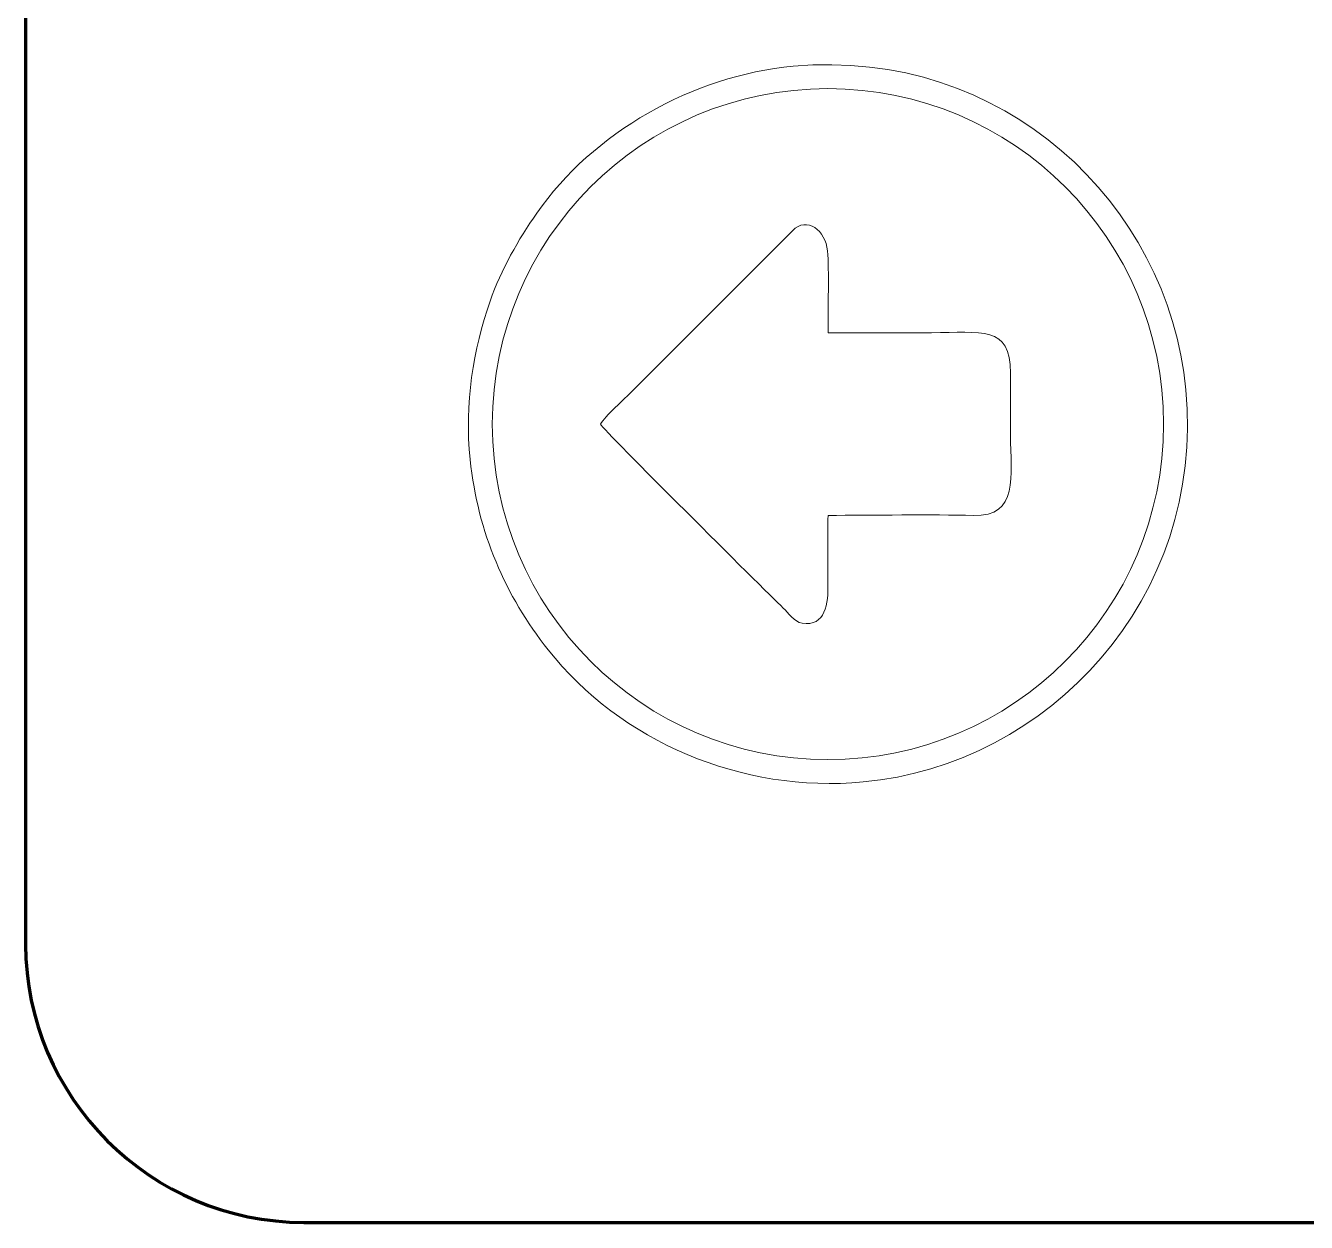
# Model space of a CAD drawing. Header units: millimetres. Extents: x -35 to 35, y -40.2 to 39.8.
# Drawn here: x -35 to -8.29, y -40.19 to -15.22 of the extents above; entities that cross this region are included whole.
import ezdxf

# ---------------------------------------------------------------- set-up
doc = ezdxf.new("R2010")
doc.units = ezdxf.units.MM
doc.header["$MEASUREMENT"] = 0
doc.layers.add('layer 1', color=7, linetype='Continuous')

msp = doc.modelspace()

# ---------------------------------------------------------------- linework, layer by layer
at = {"layer": 'layer 1', "color": 142, "lineweight": 20}
msp.add_ellipse((-18.2651, -23.5323), major_axis=(7.0001, 0), ratio=0.9999857, dxfattribs=at)
at = {"layer": 'layer 1', "color": 253, "lineweight": 70}
msp.add_open_spline([(-29.2, 39.8101), (-29.2, 39.8101), (29.1999, 39.8101), (29.1999, 39.8101), (29.1999, 39.8101), (32.39, 39.8101), (35, 37.2001), (35, 34.0102), (35, 34.0102), (35, 34.0102), (35, -34.39), (35, -34.39), (35, -34.39), (35, -37.5799), (32.39, -40.1899), (29.1999, -40.1899), (29.1999, -40.1899), (29.1999, -40.1899), (-29.2, -40.1899), (-29.2, -40.1899), (-29.2, -40.1899), (-32.3901, -40.1899), (-35, -37.5799), (-35, -34.39), (-35, -34.39), (-35, -34.39), (-35, 34.0102), (-35, 34.0102), (-35, 34.0102), (-35, 37.2001), (-32.3901, 39.8101), (-29.2, 39.8101)], degree=3, knots=[0, 0, 0, 0, 0.1111111, 0.1111111, 0.1111111, 0.1111111, 0.2222222, 0.2222222, 0.2222222, 0.2222222, 0.3333333, 0.3333333, 0.3333333, 0.3333333, 0.4444444, 0.4444444, 0.4444444, 0.4444444, 0.5555556, 0.5555556, 0.5555556, 0.5555556, 0.6666667, 0.6666667, 0.6666667, 0.6666667, 0.7777778, 0.7777778, 0.7777778, 0.7777778, 1, 1, 1, 1], dxfattribs=at)
at = {"layer": 'layer 1', "color": 251, "lineweight": 9}
for points, knots in [([(-25.7268, -24.2735), (-25.5644, -25.8098), (-24.9953, -27.1068), (-24.1005, -28.2423), (-24.1005, -28.2423), (-22.5908, -30.1579), (-20.0627, -31.2354), (-17.5301, -31.0003), (-17.5301, -31.0003), (-13.6721, -30.6423), (-10.3887, -27.1774), (-10.8002, -22.8142), (-10.8002, -22.8142), (-11.1677, -18.9173), (-14.6132, -15.6656), (-18.9903, -16.0657), (-18.9903, -16.0657), (-21.0847, -16.2572), (-23.1753, -17.4543), (-24.3378, -19.1306), (-24.3378, -19.1306), (-24.7234, -19.6866), (-25.0817, -20.3057), (-25.3119, -20.9642), (-25.3119, -20.9642), (-25.6652, -21.9752), (-25.8506, -23.1025), (-25.7268, -24.2735)], [0, 0, 0, 0, 0.125, 0.125, 0.125, 0.125, 0.25, 0.25, 0.25, 0.25, 0.375, 0.375, 0.375, 0.375, 0.5, 0.5, 0.5, 0.5, 0.625, 0.625, 0.625, 0.625, 0.75, 0.75, 0.75, 0.75, 1, 1, 1, 1]), ([(-23.011, -23.5314), (-22.9198, -23.3744), (-22.4995, -22.9962), (-22.3417, -22.8388), (-22.3417, -22.8388), (-22.1136, -22.6112), (-21.9104, -22.4046), (-21.681, -22.1771), (-21.681, -22.1771), (-21.681, -22.1771), (-19.0067, -19.4978), (-19.0067, -19.4978), (-19.0067, -19.4978), (-18.7019, -19.1859), (-18.3121, -19.4946), (-18.2742, -19.918), (-18.2742, -19.918), (-18.2378, -20.3267), (-18.2661, -21.1315), (-18.2629, -21.6268), (-18.2629, -21.6268), (-18.2629, -21.6268), (-16.104, -21.6254), (-16.104, -21.6254), (-16.104, -21.6254), (-15.0677, -21.6263), (-14.4538, -21.4571), (-14.4544, -22.4666), (-14.4544, -22.4666), (-14.4544, -22.4666), (-14.4544, -23.7572), (-14.4544, -23.7572), (-14.4544, -23.7572), (-14.4611, -24.6185), (-14.2739, -25.469), (-15.2335, -25.4391), (-15.2335, -25.4391), (-16.0775, -25.4128), (-17.3534, -25.4375), (-18.2629, -25.4365), (-18.2629, -25.4365), (-18.2733, -25.902), (-18.2681, -26.3882), (-18.264, -26.8548), (-18.264, -26.8548), (-18.2602, -27.2793), (-18.3103, -27.7613), (-18.805, -27.6867), (-18.805, -27.6867), (-18.9641, -27.6627), (-19.0975, -27.4674), (-19.1978, -27.3698), (-19.1978, -27.3698), (-19.6478, -26.9317), (-22.9178, -23.6882), (-23.011, -23.5314)], [0, 0, 0, 0, 0.0666667, 0.0666667, 0.0666667, 0.0666667, 0.1333333, 0.1333333, 0.1333333, 0.1333333, 0.2, 0.2, 0.2, 0.2, 0.2666667, 0.2666667, 0.2666667, 0.2666667, 0.3333333, 0.3333333, 0.3333333, 0.3333333, 0.4, 0.4, 0.4, 0.4, 0.4666667, 0.4666667, 0.4666667, 0.4666667, 0.5333333, 0.5333333, 0.5333333, 0.5333333, 0.6, 0.6, 0.6, 0.6, 0.6666667, 0.6666667, 0.6666667, 0.6666667, 0.7333333, 0.7333333, 0.7333333, 0.7333333, 0.8, 0.8, 0.8, 0.8, 0.8666667, 0.8666667, 0.8666667, 0.8666667, 1, 1, 1, 1])]:
    msp.add_open_spline(points, degree=3, knots=knots, dxfattribs=at)
at = {"layer": 'layer 1', "color": 142, "lineweight": 9}
msp.add_open_spline([(-23.011, -23.5314), (-22.9178, -23.6882), (-19.6478, -26.9317), (-19.1978, -27.3698), (-19.1978, -27.3698), (-19.0975, -27.4674), (-18.9641, -27.6627), (-18.805, -27.6867), (-18.805, -27.6867), (-18.3103, -27.7613), (-18.2602, -27.2793), (-18.264, -26.8548), (-18.264, -26.8548), (-18.2681, -26.3882), (-18.2733, -25.902), (-18.2629, -25.4365), (-18.2629, -25.4365), (-17.3534, -25.4375), (-16.0775, -25.4128), (-15.2335, -25.4391), (-15.2335, -25.4391), (-14.2739, -25.469), (-14.4611, -24.6185), (-14.4544, -23.7572), (-14.4544, -23.7572), (-14.4544, -23.7572), (-14.4544, -22.4666), (-14.4544, -22.4666), (-14.4544, -22.4666), (-14.4538, -21.4571), (-15.0677, -21.6263), (-16.104, -21.6254), (-16.104, -21.6254), (-16.104, -21.6254), (-18.2629, -21.6268), (-18.2629, -21.6268), (-18.2629, -21.6268), (-18.2661, -21.1315), (-18.2378, -20.3267), (-18.2742, -19.918), (-18.2742, -19.918), (-18.3121, -19.4946), (-18.7019, -19.1859), (-19.0067, -19.4978), (-19.0067, -19.4978), (-19.0067, -19.4978), (-21.681, -22.1771), (-21.681, -22.1771), (-21.681, -22.1771), (-21.9104, -22.4046), (-22.1136, -22.6112), (-22.3417, -22.8388), (-22.3417, -22.8388), (-22.4995, -22.9962), (-22.9198, -23.3744), (-23.011, -23.5314)], degree=3, knots=[0, 0, 0, 0, 0.0666667, 0.0666667, 0.0666667, 0.0666667, 0.1333333, 0.1333333, 0.1333333, 0.1333333, 0.2, 0.2, 0.2, 0.2, 0.2666667, 0.2666667, 0.2666667, 0.2666667, 0.3333333, 0.3333333, 0.3333333, 0.3333333, 0.4, 0.4, 0.4, 0.4, 0.4666667, 0.4666667, 0.4666667, 0.4666667, 0.5333333, 0.5333333, 0.5333333, 0.5333333, 0.6, 0.6, 0.6, 0.6, 0.6666667, 0.6666667, 0.6666667, 0.6666667, 0.7333333, 0.7333333, 0.7333333, 0.7333333, 0.8, 0.8, 0.8, 0.8, 0.8666667, 0.8666667, 0.8666667, 0.8666667, 1, 1, 1, 1], dxfattribs=at)

doc.saveas('drawing.dxf')
